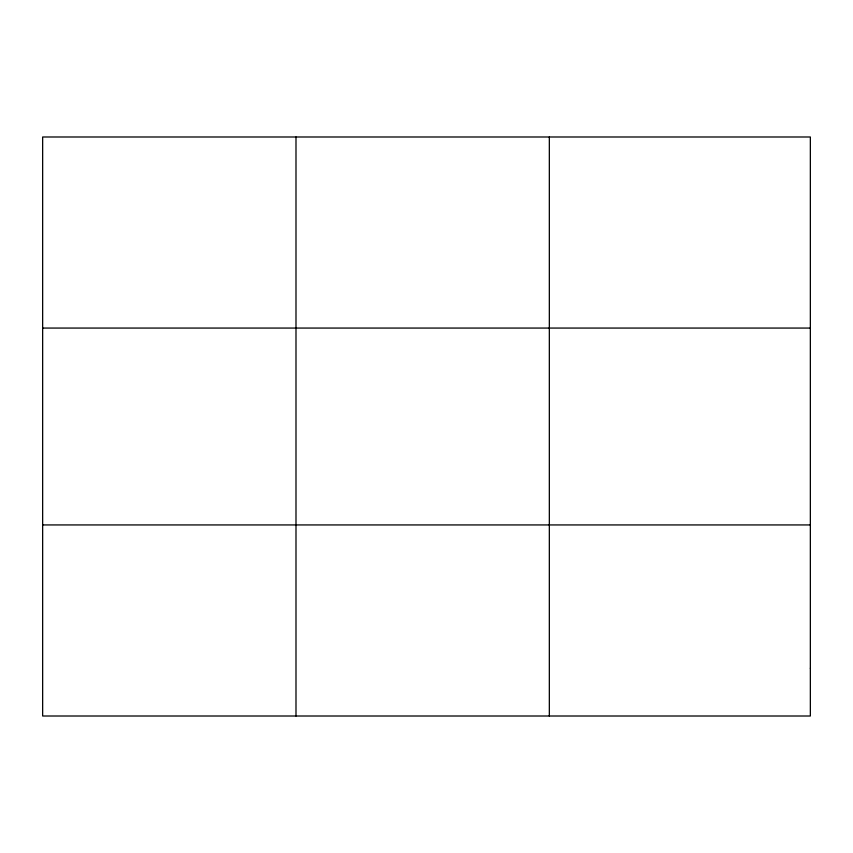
<?xml version="1.0" encoding="UTF-8"?>
<svg xmlns="http://www.w3.org/2000/svg" width="853" height="853" viewBox="0 0 853 853"><rect width="100%" height="100%" fill="white"/><g stroke="black" fill="none" stroke-linecap="round" stroke-linejoin="round"><path stroke-width="1.28" d="M295.991 716.008L295.991 136.992M549.332 716.008L549.332 136.992M42.65 328.064L810.35 328.064M42.65 524.936L810.35 524.936M810.35 668.24L810.35 716.008L42.65 716.008L42.65 136.992L810.35 136.992L810.35 668.24"/></g></svg>
